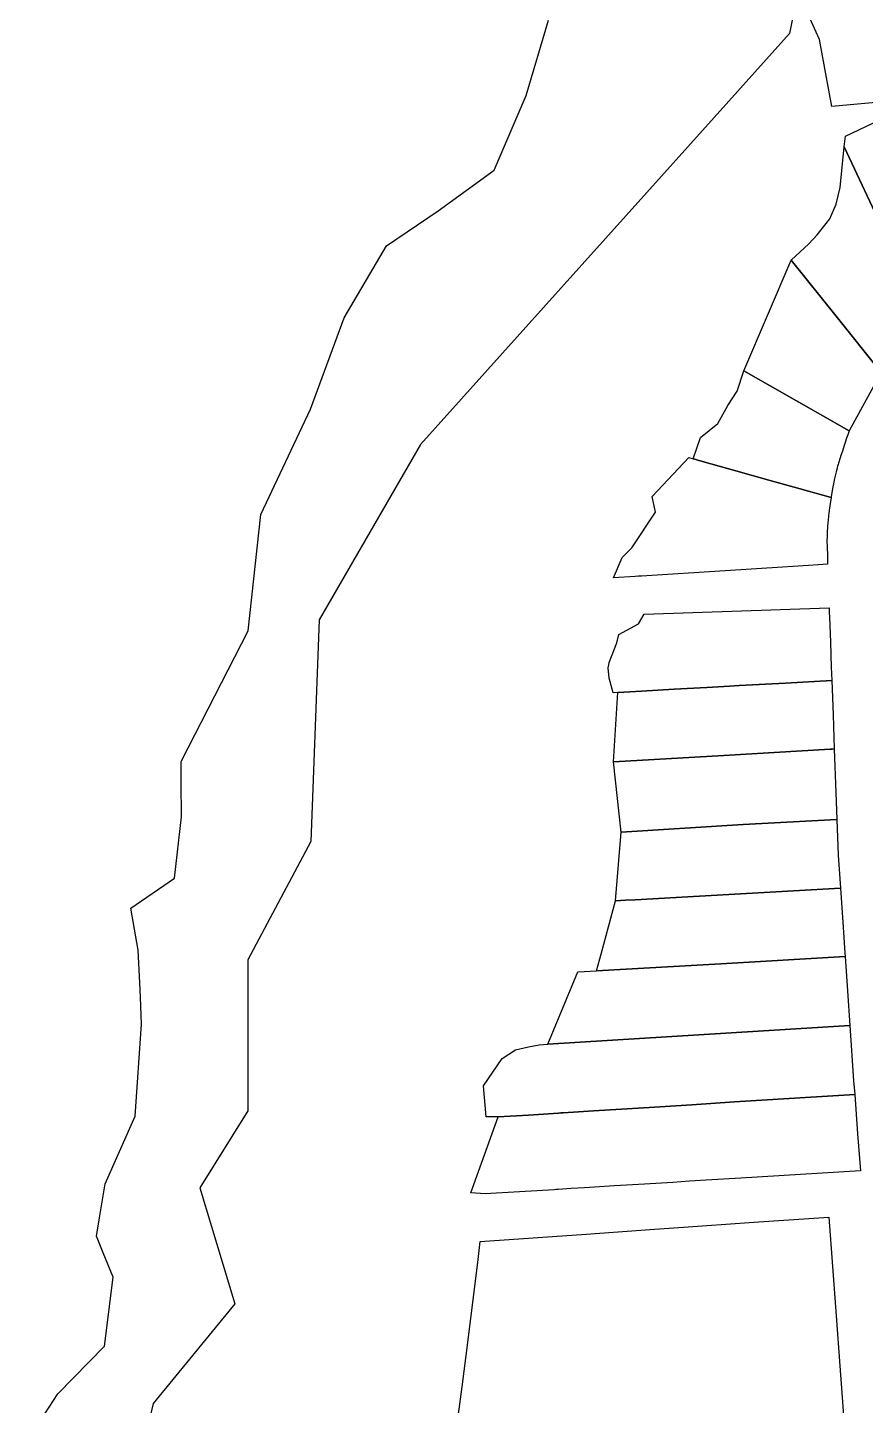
# Model space of a CAD drawing. Header units: metres. Extents: x 3 to 1005126, y 39 to 4383651.
# Drawn here: x 477897.6 to 478091.4, y 4364190.6 to 4364509.4 of the extents above; entities that cross this region are included whole.
import ezdxf

# ---------------------------------------------------------------- set-up
doc = ezdxf.new("R2010")
doc.units = ezdxf.units.M
doc.header["$MEASUREMENT"] = 0
doc.layers.add('TM_Llucmajor', color=7, linetype='Continuous')

msp = doc.modelspace()

# ---------------------------------------------------------------- linework, layer by layer
at = {"layer": 'TM_Llucmajor', "linetype": 'Continuous', "flags": 128}
for points in [[(478132.14, 4364515.9), (478133.33, 4364506.59), (478140, 4364507.48), (478146.66, 4364508.38), (478147.48, 4364502.64), (478148.31, 4364496.91), (478139.64, 4364496.14), (478130.97, 4364495.37), (478125.37, 4364494.88), (478119.77, 4364494.38), (478119.77, 4364494.38), (478101.71, 4364492.79), (478098.92, 4364492.54), (478091.29, 4364491.87), (478083.65, 4364491.19), (478080.79, 4364506.66), (478075.88, 4364517.47)], [(478075.13, 4364514.51), (478073.84, 4364508.03), (478059.82, 4364492.42), (478040.82, 4364471.26), (478016.93, 4364444.67), (477988.44, 4364412.96), (477965.01, 4364372.39), (477963.08, 4364321.15), (477948.56, 4364293.72), (477948.56, 4364272.5), (477948.56, 4364258.79), (477937.44, 4364240.97), (477945.5, 4364214.16), (477926.62, 4364191.08), (477912.55, 4364130.9)], [(477897.58, 4364182.53), (477904.57, 4364193.35), (477915.34, 4364204.33), (477917.36, 4364220.31), (477915.04, 4364225.98), (477913.49, 4364229.78), (477914.13, 4364233.55), (477915.55, 4364241.95), (477922.49, 4364257.59), (477923.97, 4364278.88), (477923.69, 4364285.1), (477923.54, 4364288.4), (477923.2, 4364295.97), (477921.48, 4364305.71), (477931.53, 4364312.63), (477933.18, 4364326.83), (477933.12, 4364334.88), (477933.08, 4364339.62), (477933.16, 4364339.77), (477948.63, 4364369.89), (477951.57, 4364396.76), (477962.99, 4364421.17), (477970.78, 4364442.26), (477980.63, 4364458.93), (477992.56, 4364467), (478005.49, 4364476.48), (478012.93, 4364493.75), (478018.09, 4364511.15)], [(478105.48, 4364441.46), (478086.5, 4364481.85), (478086.75, 4364484.31), (478099.3, 4364490.27)], [(478095.04, 4364429.67), (478084.64, 4364442.64), (478074.23, 4364455.62), (478078.32, 4364459.38), (478080.23, 4364461.49), (478082.33, 4364464.08), (478083.13, 4364465.16), (478084.62, 4364468.61), (478085.54, 4364472.44), (478086.5, 4364481.85), (478105.48, 4364441.46)], [(477995.57, 4364176.09), (477998.09, 4364194.93), (477999.53, 4364205.84), (478001.78, 4364224.4), (478002.31, 4364228.58), (478014.56, 4364229.44), (478026.81, 4364230.3), (478042.63, 4364231.41), (478048.23, 4364231.8), (478065.59, 4364233.02), (478082.95, 4364234.24), (478083.79, 4364222.8), (478084.62, 4364211.38), (478085.48, 4364199.84), (478086.33, 4364188.3)]]:
    msp.add_lwpolyline(points, dxfattribs=at)
for points in [[(478087.67, 4364416.1), (478063.3, 4364430.01), (478074.23, 4364455.62), (478084.64, 4364442.64), (478095.04, 4364429.67), (478087.67, 4364416.1)], [(478083.44, 4364400.7), (478076.26, 4364402.72), (478069.08, 4364404.73), (478061.38, 4364406.9), (478053.68, 4364409.06), (478053.26, 4364409.18), (478052.83, 4364409.3), (478052.17, 4364409.49), (478051.51, 4364409.67), (478053.27, 4364414.56), (478057.24, 4364417.87), (478059.58, 4364422.01), (478061.74, 4364425.32), (478063.3, 4364430.01), (478087.67, 4364416.1), (478087.59, 4364415.91), (478087.41, 4364415.43), (478087.32, 4364415.18), (478087.19, 4364414.82), (478087.05, 4364414.45), (478086.97, 4364414.2), (478086.8, 4364413.7), (478086.55, 4364412.95), (478086.23, 4364411.94), (478086.07, 4364411.44), (478085.73, 4364410.42), (478085.56, 4364409.91), (478085.39, 4364409.4), (478085.31, 4364409.14), (478085.15, 4364408.62), (478085.08, 4364408.36), (478084.96, 4364407.97), (478084.76, 4364407.22), (478084.61, 4364406.62), (478084.54, 4364406.31), (478084.4, 4364405.7), (478084.27, 4364405.1), (478084.19, 4364404.69), (478084.02, 4364403.88), (478083.88, 4364403.15), (478083.81, 4364402.79), (478083.71, 4364402.25), (478083.56, 4364401.44), (478083.47, 4364400.9), (478083.44, 4364400.7)], [(478083.44, 4364400.7), (478083.43, 4364400.63), (478083.36, 4364400.22), (478083.28, 4364399.71), (478083.23, 4364399.37), (478083.14, 4364398.69), (478083.09, 4364398.35), (478083, 4364397.67), (478082.92, 4364396.99), (478082.87, 4364396.53), (478082.84, 4364396.23), (478082.78, 4364395.62), (478082.69, 4364394.69), (478082.65, 4364394.23), (478082.6, 4364393.54), (478082.57, 4364393.07), (478082.56, 4364392.84), (478082.54, 4364392.5), (478082.52, 4364392.03), (478082.51, 4364391.8), (478082.51, 4364391.45), (478082.5, 4364390.93), (478082.5, 4364390.3), (478082.51, 4364389.78), (478082.54, 4364389.02), (478082.59, 4364387.51), (478082.61, 4364386.76), (478082.63, 4364386.26), (478082.65, 4364385.25), (478080.43, 4364385.11), (478078.21, 4364384.97), (478058.92, 4364383.76), (478039.62, 4364382.54), (478038.88, 4364382.5), (478038.14, 4364382.45), (478033.15, 4364382.14), (478035.09, 4364386.83), (478037.39, 4364389.06), (478042.81, 4364397.31), (478042.04, 4364400.95), (478050.52, 4364409.95), (478051.51, 4364409.67), (478052.17, 4364409.49), (478052.83, 4364409.3), (478053.26, 4364409.18), (478053.68, 4364409.06), (478061.38, 4364406.9), (478069.08, 4364404.73), (478076.26, 4364402.72), (478083.44, 4364400.7)], [(478034.15, 4364355.6), (478033.07, 4364355.54), (478032.13, 4364358.88), (478031.91, 4364361.33), (478032.03, 4364362.01), (478032.13, 4364362.56), (478033.86, 4364367.1), (478034.34, 4364369.03), (478036.17, 4364370.04), (478038.87, 4364371.52), (478040.19, 4364373.73), (478082.99, 4364375.15), (478083.03, 4364374.1), (478083.07, 4364373.05), (478083.29, 4364367.24), (478083.5, 4364361.43), (478083.56, 4364359.9), (478083.61, 4364358.38), (478072.9, 4364357.78), (478062.18, 4364357.18), (478061.05, 4364357.11), (478059.92, 4364357.05), (478057.32, 4364356.9), (478054.73, 4364356.76), (478047.17, 4364356.33), (478039.61, 4364355.91), (478036.88, 4364355.75), (478034.15, 4364355.6)], [(478033.11, 4364339.52), (478034.15, 4364355.6), (478036.88, 4364355.75), (478039.61, 4364355.91), (478047.17, 4364356.33), (478054.73, 4364356.76), (478057.32, 4364356.9), (478059.92, 4364357.05), (478061.05, 4364357.11), (478062.18, 4364357.18), (478072.9, 4364357.78), (478083.61, 4364358.38), (478083.91, 4364350.46), (478084.2, 4364342.53), (478083.72, 4364342.5), (478083.24, 4364342.47), (478058.66, 4364341.02), (478033.11, 4364339.52)], [(478034.92, 4364323.28), (478033.11, 4364339.52), (478058.66, 4364341.02), (478083.24, 4364342.47), (478083.72, 4364342.5), (478084.2, 4364342.53), (478084.35, 4364338.51), (478084.5, 4364334.5), (478084.66, 4364330.35), (478084.81, 4364326.21), (478063.13, 4364325.03), (478034.92, 4364323.28)], [(478033.61, 4364307.39), (478034.92, 4364323.28), (478063.13, 4364325.03), (478084.81, 4364326.21), (478085.12, 4364317.94), (478085.63, 4364310.34), (478053.04, 4364308.51), (478038.13, 4364307.65), (478035.87, 4364307.52), (478033.61, 4364307.39)], [(478029.21, 4364291.18), (478030.35, 4364295.38), (478033.61, 4364307.39), (478035.87, 4364307.52), (478038.13, 4364307.65), (478053.04, 4364308.51), (478085.63, 4364310.34), (478086.17, 4364302.43), (478086.65, 4364295.38), (478086.71, 4364294.52), (478057.96, 4364292.85), (478029.21, 4364291.18)], [(478017.92, 4364274.23), (478024.83, 4364290.93), (478029.21, 4364291.18), (478057.96, 4364292.85), (478086.71, 4364294.52), (478087.26, 4364286.54), (478087.8, 4364278.55), (478052.86, 4364276.39), (478017.92, 4364274.23)], [(478006.4, 4364257.39), (478003.68, 4364257.45), (478003.04, 4364264.59), (478007.33, 4364270.92), (478010.43, 4364272.93), (478013.48, 4364273.6), (478015.94, 4364274.08), (478017.92, 4364274.23), (478052.86, 4364276.39), (478087.8, 4364278.55), (478088.67, 4364265.75), (478088.91, 4364262.62), (478075.01, 4364261.74), (478061.13, 4364260.86), (478051.24, 4364260.23), (478041.36, 4364259.6), (478034.94, 4364259.2), (478028.52, 4364258.79), (478024.99, 4364258.57), (478021.46, 4364258.34), (478020.95, 4364258.31), (478020.43, 4364258.28), (478013.42, 4364257.83), (478006.4, 4364257.39)], [(478088.91, 4364262.62), (478089.58, 4364253.52), (478090.23, 4364244.93), (478076.38, 4364244.08), (478062.54, 4364243.22), (478058.54, 4364242.98), (478054.55, 4364242.73), (478050.71, 4364242.5), (478046.82, 4364242.26), (478040.25, 4364241.85), (478033.33, 4364241.42), (478026.41, 4364241), (478023.35, 4364240.81), (478020.29, 4364240.62), (478019.85, 4364240.59), (478019.41, 4364240.56), (478011.41, 4364240.07), (478003.42, 4364239.58), (478000.14, 4364239.8), (478006.4, 4364257.39), (478013.42, 4364257.83), (478020.43, 4364258.28), (478020.95, 4364258.31), (478021.46, 4364258.34), (478024.99, 4364258.57), (478028.52, 4364258.79), (478034.94, 4364259.2), (478041.36, 4364259.6), (478051.24, 4364260.23), (478061.13, 4364260.86), (478075.01, 4364261.74), (478088.91, 4364262.62)]]:
    msp.add_lwpolyline(points, close=True, dxfattribs=at)

doc.saveas('drawing.dxf')
